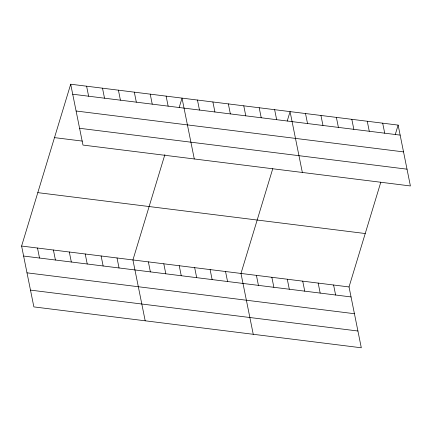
<?xml version="1.0" encoding="UTF-8"?>
<svg xmlns="http://www.w3.org/2000/svg" width="432" height="432" viewBox="0 0 432 432"><rect width="100%" height="100%" fill="white"/><g stroke="black" fill="none" stroke-linecap="round" stroke-linejoin="round"><path stroke-width="0.65" d="M380.813 182.174L349.034 286.934L361.303 347.787L33.869 306.898L21.6 246.046L70.697 84.213L398.131 125.102L410.4 185.954L82.966 145.066L70.697 84.213M164.894 154.575L132.926 259.945L145.195 320.798M179.167 107.541L182.023 98.118L194.292 158.971M272.765 168.68L240.98 273.44L253.249 334.292M287.221 121.036L290.077 111.613L302.346 172.465M395.269 134.53L398.131 125.102M72.716 94.225L400.151 135.113M76.097 111.002L403.531 151.891M79.585 128.288L407.02 169.177M54.497 137.619L82.328 141.097M37.8 192.64L365.234 233.528M21.6 246.046L349.034 286.934M23.62 256.052L351.049 296.941M27 272.83L354.434 313.718M30.488 290.115L357.917 331.009M382.693 123.174L384.712 133.186M367.259 121.252L369.274 131.258M351.821 119.324L353.84 129.33M336.388 117.396L338.402 127.402M320.949 115.468L322.969 125.474M305.516 113.54L307.53 123.547M333.596 285.007L335.615 295.013M318.163 283.079L320.177 293.085M274.639 109.685L276.658 119.691M302.724 281.151L304.744 291.157M259.205 107.757L261.225 117.763M287.291 279.223L289.305 289.229M243.767 105.829L245.786 115.835M271.852 277.295L273.872 287.302M228.334 103.901L230.353 113.908M256.414 275.368L258.433 285.374M212.895 101.974L214.915 111.98M197.462 100.046L199.476 110.052M225.542 271.512L227.561 281.518M210.109 269.584L212.128 279.596M166.12 96.131L168.14 106.142M194.67 267.656L196.69 277.668M150.217 94.144L152.237 104.155M179.237 265.729L181.256 275.74M134.314 92.162L136.328 102.168M163.798 263.801L165.818 273.812M118.411 90.175L120.425 100.181M148.365 261.873L150.379 271.885M102.503 88.187L104.522 98.199M86.6 86.2L88.619 96.212M117.023 257.958L119.043 267.97M101.12 255.976L103.14 265.982M85.217 253.989L87.232 263.995M69.309 252.002L71.329 262.013M53.406 250.015L55.426 260.026M37.503 248.027L39.523 258.039"/></g></svg>
